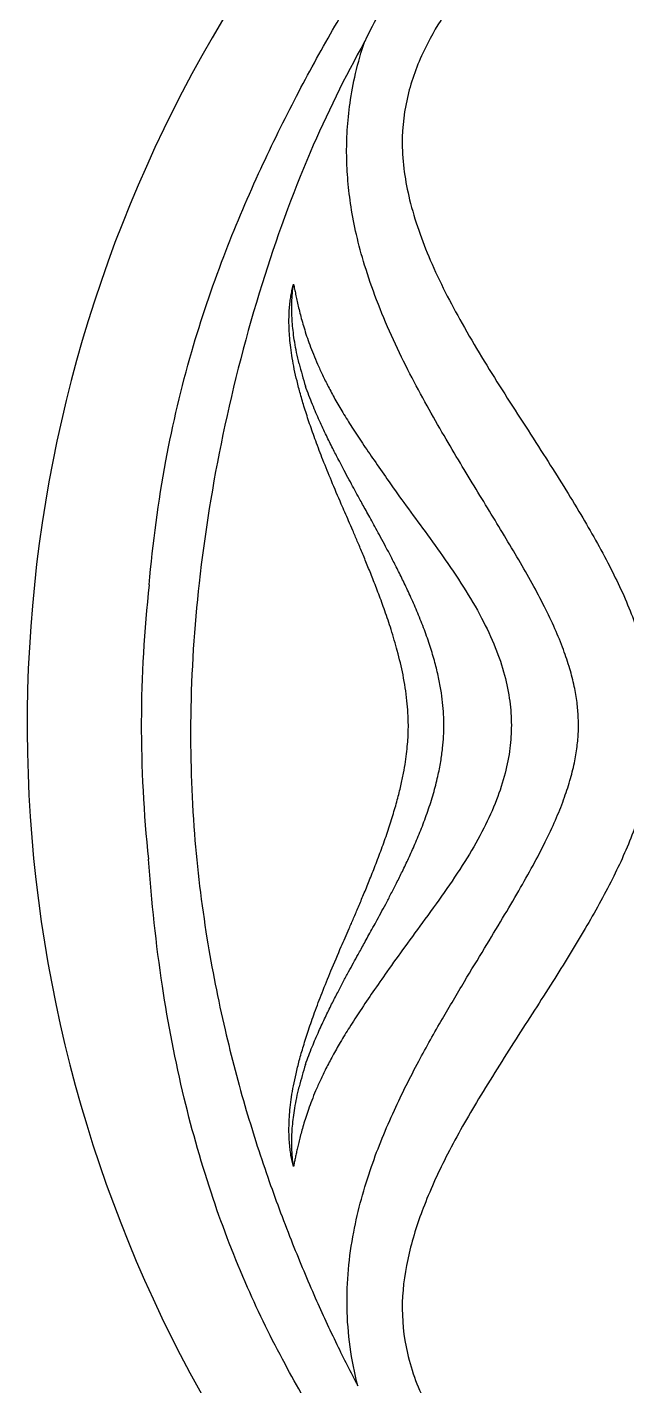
# Model space of a CAD drawing. Extents: x 403 to 503, y 484 to 637.
# Drawn here: x 447.375 to 448.666, y 503.174 to 506.101 of the extents above; entities that cross this region are included whole.
import ezdxf

# ---------------------------------------------------------------- set-up
doc = ezdxf.new("R2010")
doc.units = 0
doc.header["$MEASUREMENT"] = 0
doc.layers.add('1', color=4, linetype='Continuous')

# ---------------------------------------------------------------- blocks, each defined once
blk = doc.blocks.new('main_control')
at = {"color": 4, "linetype": 'Continuous'}
blk.add_arc((8.171, 15.6926), 2.952, 127.2, 238.6532, dxfattribs=at)
at = {"color": 3, "linetype": 'Continuous'}
for centre, radius, start, end in [((6.622, 16.6743), 0.842, 193.9256, 197.3449), ((8.171, 15.6926), 2.7062, 173.5754, 186.1241), ((6.6221, 14.7109), 0.8421, 162.652, 166.0817)]:
    blk.add_arc(centre, radius, start, end, dxfattribs=at)
for points, knots in [([(5.4818, 15.9954), (5.4896, 16.085), (5.5121, 16.2542), (5.5676, 16.4907), (5.6374, 16.6966), (5.7134, 16.8765), (5.7914, 17.0359), (5.8693, 17.1792), (5.9462, 17.3078), (6.0206, 17.4217), (6.091, 17.5207), (6.1579, 17.6083), (6.2248, 17.6903), (6.2963, 17.771), (6.3731, 17.8492), (6.4275, 17.8991), (6.4545, 17.9226)], [0, 0, 0, 0, 0.269667, 0.511314, 0.72764, 0.921045, 1.096914, 1.259492, 1.410405, 1.54628, 1.667459, 1.77496, 1.876929, 1.984579, 2.098299, 2.205753, 2.205753, 2.205753, 2.205753]), ([(10.9085, 16.9223), (10.7383, 16.9213), (10.415, 16.9282), (9.9559, 16.9657), (9.5463, 17.0241), (9.1819, 17.0989), (8.8591, 17.1858), (8.5743, 17.279), (8.3209, 17.3667), (8.0932, 17.4433), (7.887, 17.5068), (7.7002, 17.5565), (7.5318, 17.593), (7.3806, 17.6178), (7.2449, 17.6328), (7.1226, 17.6397), (7.0121, 17.6399), (6.9119, 17.6346), (6.8208, 17.6248), (6.7384, 17.6115), (6.6644, 17.5952), (6.5985, 17.5767), (6.5402, 17.5566), (6.488, 17.535), (6.4404, 17.5121), (6.3959, 17.4873), (6.3528, 17.46), (6.3094, 17.4289), (6.2641, 17.3919), (6.2166, 17.3472), (6.1676, 17.2933), (6.1186, 17.2284), (6.0723, 17.1493), (6.0354, 17.054), (6.0215, 16.9416), (6.0399, 16.8187), (6.0861, 16.6889), (6.1562, 16.5531), (6.2409, 16.4154), (6.3277, 16.2821), (6.4051, 16.1588), (6.4689, 16.0471), (6.5185, 15.9423), (6.553, 15.8413), (6.5716, 15.7438), (6.5718, 15.6487), (6.5555, 15.5549), (6.5246, 15.4583), (6.4789, 15.3574), (6.4195, 15.2507), (6.349, 15.1366), (6.2705, 15.0154), (6.1928, 14.8928), (6.1252, 14.7742), (6.0737, 14.6635), (6.0389, 14.5565), (6.0223, 14.4485), (6.0336, 14.3346), (6.0788, 14.2184), (6.1531, 14.1056), (6.2469, 14.0053), (6.3484, 13.9253), (6.4484, 13.8666), (6.515, 13.8377), (6.5472, 13.8257)], [0, 0, 0, 0, 0.51081, 0.969257, 1.381099, 1.751354, 2.08459, 2.383442, 2.650159, 2.888872, 3.104232, 3.29723, 3.468755, 3.620955, 3.756496, 3.878229, 3.988162, 4.087988, 4.179198, 4.262619, 4.338414, 4.406444, 4.467623, 4.523519, 4.575784, 4.626097, 4.676219, 4.728684, 4.786344, 4.851407, 4.924144, 5.004647, 5.0949, 5.198575, 5.308864, 5.430554, 5.56794, 5.720563, 5.888001, 6.053088, 6.197621, 6.324802, 6.438731, 6.544947, 6.644021, 6.735259, 6.828479, 6.928695, 7.038555, 7.160443, 7.294574, 7.441141, 7.593583, 7.729835, 7.85036, 7.959378, 8.066324, 8.176002, 8.298318, 8.436654, 8.578843, 8.708537, 8.822935, 8.925941, 8.925941, 8.925941, 8.925941]), ([(6.1947, 17.5264), (6.1833, 17.5146), (6.1601, 17.4894), (6.1252, 17.4482), (6.089, 17.4017), (6.052, 17.3496), (6.0147, 17.2921), (5.9786, 17.2306), (5.9563, 17.1877), (5.946, 17.166)], [0, 0, 0, 0, 0.0491078, 0.1030198, 0.1618016, 0.2257486, 0.2947686, 0.3674194, 0.4396115, 0.4396115, 0.4396115, 0.4396115]), ([(5.9461, 17.1661), (5.9027, 17.0886), (5.8194, 16.9181), (5.7167, 16.6343), (5.6365, 16.3237), (5.5858, 16.0121), (5.5671, 15.724), (5.575, 15.4679), (5.6023, 15.2419), (5.6416, 15.0432), (5.6877, 14.8686), (5.7373, 14.7151), (5.7877, 14.5807), (5.8368, 14.4638), (5.8838, 14.3618), (5.9154, 14.2991), (5.9309, 14.2696)], [0, 0, 0, 0, 0.266528, 0.568048, 0.903742, 1.227643, 1.513834, 1.76842, 1.995018, 2.196072, 2.37562, 2.536502, 2.679808, 2.806004, 2.916747, 3.016724, 3.016724, 3.016724, 3.016724]), ([(5.9309, 14.2696), (5.9167, 14.3249), (5.9016, 14.4361), (5.9167, 14.5964), (5.9562, 14.738), (6.0065, 14.86), (6.0595, 14.9655), (6.1111, 15.0574), (6.159, 15.1381), (6.2026, 15.21), (6.2418, 15.275), (6.2769, 15.3343), (6.3078, 15.3889), (6.3344, 15.4397), (6.3565, 15.4869), (6.3743, 15.5309), (6.3879, 15.572), (6.3976, 15.6102), (6.4036, 15.6455), (6.4064, 15.6783), (6.4063, 15.7101), (6.4034, 15.7428), (6.3974, 15.7778), (6.3876, 15.8159), (6.3737, 15.8573), (6.3554, 15.9019), (6.3328, 15.9493), (6.3065, 15.9988), (6.2774, 16.0496), (6.2465, 16.1015), (6.2143, 16.1545), (6.1812, 16.2089), (6.1469, 16.2655), (6.1113, 16.3257), (6.0747, 16.3902), (6.038, 16.4592), (6.0027, 16.5323), (5.9712, 16.6074), (5.946, 16.6802), (5.9279, 16.7473), (5.9161, 16.808), (5.9092, 16.8647), (5.9064, 16.9197), (5.9077, 16.9757), (5.9137, 17.0351), (5.9257, 17.0994), (5.9384, 17.1434), (5.9461, 17.1661)], [0, 0, 0, 0, 0.171248, 0.33305, 0.479495, 0.610705, 0.728592, 0.83341, 0.926702, 1.010254, 1.085658, 1.154288, 1.216966, 1.274089, 1.32607, 1.37337, 1.416474, 1.455809, 1.491442, 1.523725, 1.554562, 1.586647, 1.621965, 1.66119, 1.704562, 1.752772, 1.805748, 1.862159, 1.920842, 1.981317, 2.043335, 2.106768, 2.172407, 2.242002, 2.316406, 2.394862, 2.476608, 2.559874, 2.638976, 2.707406, 2.768264, 2.824362, 2.878496, 2.933487, 2.992205, 3.057358, 3.129381, 3.129381, 3.129381, 3.129381]), ([(5.8955, 16.1693), (5.8883, 16.1859), (5.8748, 16.2175), (5.8564, 16.2628), (5.8407, 16.3039), (5.8275, 16.3411), (5.8165, 16.3748), (5.8074, 16.4055), (5.8002, 16.4335), (5.7943, 16.4593), (5.7899, 16.4834), (5.7866, 16.5057), (5.7844, 16.5264), (5.7831, 16.5454), (5.7827, 16.5629), (5.783, 16.5791), (5.784, 16.594), (5.7854, 16.6078), (5.7874, 16.6205), (5.7898, 16.6322), (5.7916, 16.6395), (5.7926, 16.643)], [0, 0, 0, 0, 0.0543279, 0.1030816, 0.1467915, 0.1861369, 0.2215293, 0.2533124, 0.2820494, 0.3083279, 0.3327157, 0.3553491, 0.3761093, 0.3950772, 0.4124945, 0.4286054, 0.4435617, 0.4574252, 0.4702486, 0.4820944, 0.493029, 0.493029, 0.493029, 0.493029]), ([(5.8048, 16.4716), (5.8028, 16.4796), (5.7993, 16.495), (5.7951, 16.5173), (5.7922, 16.5379), (5.7902, 16.5569), (5.7891, 16.5744), (5.7887, 16.5906), (5.789, 16.6054), (5.7898, 16.619), (5.791, 16.6314), (5.792, 16.6393), (5.7926, 16.643)], [0, 0, 0, 0, 0.0247105, 0.0473257, 0.0680638, 0.0871072, 0.1046326, 0.1207647, 0.1355788, 0.1491552, 0.1615873, 0.1729513, 0.1729513, 0.1729513, 0.1729513]), ([(5.7926, 16.643), (5.7933, 16.6395), (5.7948, 16.6322), (5.7972, 16.6208), (5.7998, 16.6084), (5.8028, 16.595), (5.8064, 16.5804), (5.8105, 16.5649), (5.8153, 16.5483), (5.821, 16.5306), (5.8276, 16.5117), (5.8354, 16.4915), (5.8445, 16.4699), (5.8552, 16.4466), (5.8677, 16.4216), (5.8822, 16.3945), (5.8993, 16.3652), (5.919, 16.3334), (5.9415, 16.2992), (5.9668, 16.2623), (5.9846, 16.2368), (5.9939, 16.2235)], [0, 0, 0, 0, 0.0107484, 0.0223479, 0.0349838, 0.0487752, 0.0637173, 0.0797858, 0.0970331, 0.1155818, 0.1355774, 0.1571649, 0.1805253, 0.2059374, 0.2337656, 0.2643964, 0.2982201, 0.3355576, 0.3765289, 0.4211353, 0.4697742, 0.4697742, 0.4697742, 0.4697742]), ([(5.9316, 16.1865), (5.9285, 16.192), (5.9222, 16.2037), (5.9121, 16.2221), (5.9012, 16.2424), (5.8894, 16.2649), (5.8765, 16.2899), (5.8627, 16.3179), (5.848, 16.3493), (5.8328, 16.3847), (5.8231, 16.4099), (5.8183, 16.4232)], [0, 0, 0, 0, 0.0189716, 0.039842, 0.0628261, 0.0881672, 0.1161832, 0.147249, 0.1817619, 0.2201617, 0.2627341, 0.2627341, 0.2627341, 0.2627341]), ([(5.9939, 16.2235), (6.0058, 16.2063), (6.0313, 16.1709), (6.0718, 16.116), (6.1153, 16.0559), (6.1588, 15.9919), (6.1975, 15.9263), (6.2274, 15.8627), (6.2478, 15.8026), (6.2592, 15.7462), (6.2617, 15.7099), (6.2617, 15.6926)], [0, 0, 0, 0, 0.0629264, 0.1308631, 0.2045442, 0.2854624, 0.3629525, 0.4328584, 0.495882, 0.5529441, 0.6048146, 0.6048146, 0.6048146, 0.6048146]), ([(6.1163, 15.6926), (6.1163, 15.7004), (6.1159, 15.7168), (6.1138, 15.7425), (6.11, 15.7704), (6.1041, 15.8005), (6.096, 15.833), (6.0855, 15.8675), (6.0729, 15.903), (6.0588, 15.9381), (6.0442, 15.9713), (6.0297, 16.002), (6.016, 16.0297), (6.0032, 16.0547), (5.9913, 16.0772), (5.9805, 16.0974), (5.9705, 16.1158), (5.9613, 16.1326), (5.9529, 16.1478), (5.9452, 16.1617), (5.9382, 16.1745), (5.9337, 16.1826), (5.9316, 16.1865)], [0, 0, 0, 0, 0.0235374, 0.0491529, 0.0771944, 0.1078791, 0.1413459, 0.1775961, 0.2158896, 0.2543385, 0.2909723, 0.3249008, 0.3559277, 0.3839632, 0.4091933, 0.4320548, 0.4529024, 0.4719305, 0.4892931, 0.5051481, 0.5196525, 0.5329655, 0.5329655, 0.5329655, 0.5329655]), ([(6.0399, 15.6926), (6.0398, 15.7103), (6.0378, 15.7467), (6.0292, 15.8005), (6.0171, 15.8515), (6.0035, 15.8975), (5.9898, 15.9381), (5.9765, 15.9744), (5.9638, 16.0072), (5.9518, 16.037), (5.9406, 16.0642), (5.9302, 16.0889), (5.9205, 16.1116), (5.9115, 16.1323), (5.9033, 16.1513), (5.898, 16.1635), (5.8955, 16.1693)], [0, 0, 0, 0, 0.0531211, 0.1092396, 0.1629695, 0.2104913, 0.252961, 0.2914424, 0.3265327, 0.3585717, 0.3878216, 0.4145982, 0.43915, 0.4616769, 0.4823636, 0.5013706, 0.5013706, 0.5013706, 0.5013706]), ([(5.8955, 15.2159), (5.8982, 15.2221), (5.9038, 15.2351), (5.9126, 15.2554), (5.9223, 15.2778), (5.9327, 15.3022), (5.9439, 15.329), (5.9561, 15.3586), (5.969, 15.3913), (5.9823, 15.4262), (5.995, 15.4622), (6.0064, 15.4975), (6.016, 15.5309), (6.0237, 15.5613), (6.0294, 15.5886), (6.0337, 15.6133), (6.0367, 15.6358), (6.0386, 15.6563), (6.0397, 15.675), (6.0399, 15.6869), (6.0399, 15.6926)], [0, 0, 0, 0, 0.0201979, 0.0423751, 0.0666399, 0.093128, 0.1220042, 0.1538167, 0.1893011, 0.2273052, 0.265992, 0.3036559, 0.3388095, 0.3700697, 0.3977352, 0.4226043, 0.4451471, 0.4657114, 0.4844491, 0.5014163, 0.5014163, 0.5014163, 0.5014163]), ([(5.9316, 15.1987), (5.9338, 15.2026), (5.9383, 15.2108), (5.9454, 15.2237), (5.9531, 15.2377), (5.9616, 15.2531), (5.9708, 15.2698), (5.9807, 15.2881), (5.9914, 15.3081), (6.0028, 15.3297), (6.0148, 15.3532), (6.0275, 15.3787), (6.0408, 15.4067), (6.0547, 15.4376), (6.0688, 15.4715), (6.0822, 15.5078), (6.094, 15.5449), (6.1033, 15.5807), (6.1097, 15.6133), (6.1138, 15.6423), (6.1159, 15.6683), (6.1163, 15.6847), (6.1163, 15.6926)], [0, 0, 0, 0, 0.0134441, 0.0280975, 0.0440904, 0.0615511, 0.0806083, 0.101397, 0.1240387, 0.1485319, 0.1748179, 0.2031095, 0.2339418, 0.2678357, 0.3048706, 0.3440212, 0.3838391, 0.4216791, 0.4547801, 0.4836728, 0.5093617, 0.5329633, 0.5329633, 0.5329633, 0.5329633]), ([(6.2617, 15.6926), (6.2617, 15.6761), (6.2595, 15.6414), (6.249, 15.5873), (6.2301, 15.5295), (6.2025, 15.4686), (6.1661, 15.405), (6.123, 15.3401), (6.0773, 15.2768), (6.0337, 15.2176), (6.0065, 15.1799), (5.9938, 15.1617)], [0, 0, 0, 0, 0.049439, 0.1041094, 0.1646972, 0.2314402, 0.304573, 0.3841786, 0.465124, 0.5385556, 0.6048282, 0.6048282, 0.6048282, 0.6048282]), ([(6.6982, 13.2999), (6.6781, 13.3126), (6.64, 13.3376), (6.5846, 13.3753), (6.5313, 13.4134), (6.4772, 13.4548), (6.4205, 13.5016), (6.3605, 13.5547), (6.2971, 13.615), (6.2305, 13.6831), (6.1606, 13.7598), (6.0877, 13.8464), (6.0121, 13.9441), (5.9337, 14.0542), (5.8525, 14.1787), (5.7694, 14.3215), (5.688, 14.4872), (5.6143, 14.6785), (5.5523, 14.8955), (5.5052, 15.1399), (5.4869, 15.3126), (5.4802, 15.4039)], [0, 0, 0, 0, 0.071373, 0.136709, 0.200862, 0.268079, 0.341183, 0.421184, 0.508438, 0.603511, 0.706987, 0.819663, 0.942964, 1.077478, 1.225002, 1.38901, 1.572734, 1.778024, 2.003235, 2.248993, 2.52367, 2.52367, 2.52367, 2.52367]), ([(5.7926, 14.7422), (5.7915, 14.746), (5.7895, 14.754), (5.787, 14.7668), (5.785, 14.7807), (5.7836, 14.7959), (5.7828, 14.8124), (5.7828, 14.8301), (5.7836, 14.8493), (5.7854, 14.87), (5.7883, 14.8924), (5.7925, 14.9166), (5.798, 14.9428), (5.8052, 14.9714), (5.8141, 15.0027), (5.8251, 15.0372), (5.8385, 15.0755), (5.8547, 15.1181), (5.8739, 15.1655), (5.888, 15.1986), (5.8955, 15.2159)], [0, 0, 0, 0, 0.0119258, 0.0248851, 0.0389601, 0.0541967, 0.0706293, 0.0883371, 0.1074753, 0.1282062, 0.1506867, 0.1751304, 0.2018323, 0.231111, 0.2634327, 0.2994081, 0.3397599, 0.3852191, 0.4362569, 0.4930251, 0.4930251, 0.4930251, 0.4930251]), ([(5.8183, 14.962), (5.8229, 14.9748), (5.8321, 14.9988), (5.8466, 15.0327), (5.8607, 15.0632), (5.8743, 15.0909), (5.8873, 15.1163), (5.8995, 15.1395), (5.9109, 15.1608), (5.9215, 15.1803), (5.9283, 15.1927), (5.9316, 15.1987)], [0, 0, 0, 0, 0.0406974, 0.0772107, 0.1105053, 0.1413946, 0.1699165, 0.1960226, 0.2200552, 0.2422301, 0.2626718, 0.2626718, 0.2626718, 0.2626718]), ([(5.9938, 15.1617), (5.9837, 15.1472), (5.9643, 15.1194), (5.9372, 15.0795), (5.9136, 15.0434), (5.8938, 15.0108), (5.877, 14.9812), (5.8627, 14.954), (5.8507, 14.9289), (5.8405, 14.906), (5.832, 14.885), (5.8249, 14.8658), (5.8189, 14.8482), (5.8139, 14.8321), (5.8097, 14.8173), (5.8062, 14.8038), (5.8031, 14.7914), (5.8005, 14.78), (5.7982, 14.7695), (5.7962, 14.7597), (5.7944, 14.7507), (5.7932, 14.7449), (5.7926, 14.7422)], [0, 0, 0, 0, 0.0530766, 0.1017995, 0.1446298, 0.1824885, 0.2162663, 0.2467819, 0.2745437, 0.2996134, 0.3221446, 0.3425269, 0.3610287, 0.3778309, 0.3931028, 0.4070166, 0.4197437, 0.4314311, 0.4421828, 0.4520931, 0.4612573, 0.4697728, 0.4697728, 0.4697728, 0.4697728]), ([(5.7926, 14.7422), (5.792, 14.7459), (5.7909, 14.7539), (5.7897, 14.7665), (5.789, 14.7804), (5.7887, 14.7955), (5.7891, 14.8118), (5.7903, 14.8294), (5.7923, 14.8484), (5.7953, 14.8687), (5.7994, 14.8906), (5.8028, 14.9057), (5.8047, 14.9135)], [0, 0, 0, 0, 0.0114643, 0.0241165, 0.0379731, 0.0530685, 0.0694201, 0.0870402, 0.106014, 0.1265184, 0.148741, 0.1728579, 0.1728579, 0.1728579, 0.1728579])]:
    blk.add_open_spline(points, degree=3, knots=knots, dxfattribs=at)
blk = doc.blocks.new('GRANDEE')
at = {"layer": '1', "color": 1}
blk.add_blockref('main_control', (39.1351, -11.7481), dxfattribs=at)

msp = doc.modelspace()

# ---------------------------------------------------------------- block references
at = {"layer": '1'}
msp.add_blockref('GRANDEE', (403.0209, 500.6528), dxfattribs=at)

doc.saveas('drawing.dxf')
